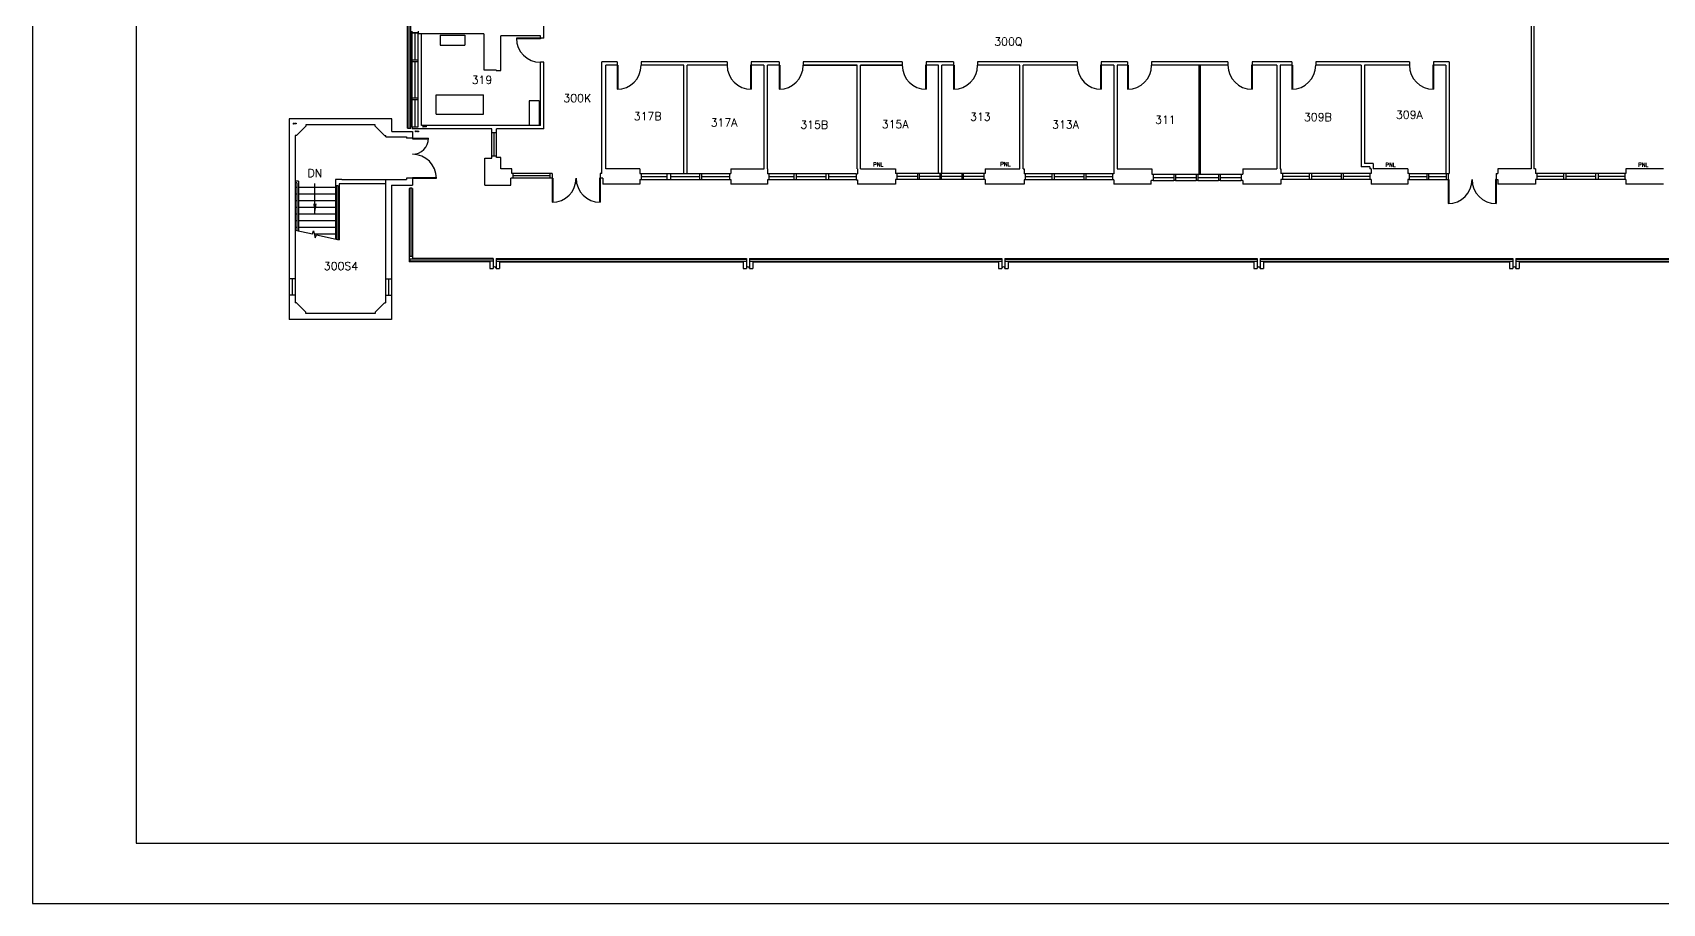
# Model space of a CAD drawing. Header units: inches. Extents: x -10292 to -5324, y 13584 to 17309.
# Drawn here: x -10292 to -7848, y 13584 to 14890 of the extents above; entities that cross this region are included whole.
import ezdxf
from ezdxf.enums import TextEntityAlignment as Align

# ---------------------------------------------------------------- set-up
doc = ezdxf.new("R2010")
doc.units = ezdxf.units.IN
doc.header["$MEASUREMENT"] = 0
for name, color, linetype in [('A-ANNO-MTLB', 7, 'Continuous'), ('A-AREA-IDEN', 7, 'Continuous'), ('A-DOOR', 3, 'Continuous'), ('A-EQPM', 9, 'Continuous'), ('A-FLOR', 9, 'Continuous'), ('A-FLOR-CASE', 11, 'Continuous'), ('A-FLOR-HRAL', 4, 'Continuous'), ('A-FLOR-STRS', 9, 'Continuous'), ('A-FURN', 9, 'Continuous'), ('A-GLAZ', 5, 'Continuous'), ('A-WALL-FULL', 7, 'Continuous'), ('A-WALL-PRHT', 8, 'Continuous'), ('A-WALL-PRTN', 9, 'Continuous')]:
    doc.layers.add(name, color=color, linetype=linetype)
doc.styles.get("Standard").update_dxf_attribs({"font": 'romans.shx', "height": 12})
doc.dimstyles.get("Standard").update_dxf_attribs({"dimtxt": 0.18, "dimasz": 0.18, "dimexe": 0.18, "dimexo": 0.0625, "dimgap": 0.09, "dimtad": 0, "dimtih": 1, "dimtoh": 1, "dimdec": 4, "dimzin": 0, "dimdsep": 46, "dimtxsty": 'Standard', "dimcen": 0.09, "dimadec": 0, "dimazin": 0, "dimtfac": 1, "dimtdec": 4, "dimtofl": 0, "dimtmove": 0, "dimatfit": 3, "dimfxl": 0, "dimtolj": 1, "dimtzin": 0, "dimarcsym": 0})

# ---------------------------------------------------------------- blocks, each defined once
blk = doc.blocks.new('A-ANNO-MTLB')
at = {"layer": 'A-ANNO-MTLB'}
for points in [[(5460.6, 4095.5), (0, 4095.5), (0, 0), (5460.6, 0)], [(170.6, 99.5), (5375.3, 99.5), (5375.3, 3995.9), (170.6, 3995.9)]]:
    blk.add_lwpolyline(points, close=True, dxfattribs=at)
for tag, height, p in [('SYSTEM', 56.9, (5218.6, 3186.2)), ('ADDRESS', 28.4, (5336.8, 3182.1)), ('SCALE', 28.4, (5250.6, 2258.1)), ('DATE', 28.4, (5337.2, 2251.5)), ('BLDG_ID', 28.4, (5342.9, 1750.3)), ('BLDG_NAME', 56.9, (5221.1, 1198.2)), ('FLOOR_ID', 28.4, (5342.9, 1187)), ('FLOOR_NAME', 28.4, (5338, 698.6))]:
    blk.add_attdef(tag, text='', height=height, rotation=90, dxfattribs=at).set_placement(p, align=Align.MIDDLE_CENTER)
blk.add_attdef('NUMBER', text='', height=51.8, dxfattribs=at).set_placement((5264.6, 215.3), align=Align.MIDDLE_CENTER)

msp = doc.modelspace()

# ---------------------------------------------------------------- linework, layer by layer
at = {"layer": 'A-DOOR'}
for p, q in [((-9530.3, 14881.3), (-9566.3, 14881.3)), ((-9530.3, 14880.3), (-9566.3, 14880.3)), ((-9530.3, 14881.3), (-9530.3, 14880.3)), ((-9415.3, 14840.8), (-9415.3, 14804.8)), ((-9415.3, 14840.8), (-9414.3, 14840.8)), ((-9414.3, 14840.8), (-9414.3, 14804.8)), ((-9250.3, 14840.8), (-9249.3, 14840.8)), ((-9214.3, 14840.8), (-9215.3, 14840.8)), ((-9215.3, 14840.8), (-9215.3, 14804.8)), ((-9214.3, 14840.8), (-9214.3, 14804.8)), ((-9172.3, 14840.8), (-9172.3, 14804.8)), ((-9172.3, 14840.8), (-9171.3, 14840.8)), ((-9171.3, 14840.8), (-9171.3, 14804.8)), ((-8951.8, 14840.8), (-8952.8, 14840.8)), ((-8952.8, 14840.8), (-8952.8, 14804.8)), ((-8951.8, 14840.8), (-8951.8, 14804.8)), ((-8910.8, 14840.8), (-8910.8, 14804.8)), ((-8910.8, 14840.8), (-8909.8, 14840.8)), ((-8909.8, 14840.8), (-8909.8, 14804.8)), ((-8689.3, 14840.8), (-8690.3, 14840.8)), ((-8690.3, 14840.8), (-8690.3, 14804.8)), ((-8689.3, 14840.8), (-8689.3, 14804.8)), ((-8649.8, 14840.8), (-8649.8, 14804.8)), ((-8649.8, 14840.8), (-8648.8, 14840.8)), ((-8648.8, 14840.8), (-8648.8, 14804.8)), ((-8463.3, 14840.8), (-8464.3, 14840.8)), ((-8464.3, 14840.8), (-8464.3, 14804.8)), ((-8463.3, 14840.8), (-8463.3, 14804.8)), ((-8403.8, 14840.8), (-8403.8, 14804.8)), ((-8403.8, 14840.8), (-8402.8, 14840.8)), ((-8402.8, 14840.8), (-8402.8, 14804.8)), ((-8191.3, 14840.8), (-8192.3, 14840.8)), ((-8192.3, 14840.8), (-8192.3, 14804.8)), ((-8191.3, 14840.8), (-8191.3, 14804.8)), ((-9722.3, 14731.3), (-9698.3, 14731.3)), ((-9722.3, 14731.3), (-9722.3, 14730.3)), ((-9722.3, 14730.3), (-9698.3, 14730.3)), ((-9722.3, 14671.3), (-9722.3, 14672.3)), ((-9722.3, 14672.3), (-9686.3, 14672.3)), ((-9722.3, 14671.3), (-9686.3, 14671.3)), ((-9512.8, 14671.3), (-9512.8, 14635.3)), ((-9512.8, 14671.3), (-9511.8, 14671.3)), ((-9511.8, 14671.3), (-9511.8, 14635.3)), ((-9440.8, 14671.3), (-9441.8, 14671.3)), ((-9441.8, 14671.3), (-9441.8, 14635.3)), ((-9440.8, 14671.3), (-9440.8, 14635.3)), ((-8169.3, 14669.3), (-8169.3, 14633.3)), ((-8169.3, 14669.3), (-8168.3, 14669.3)), ((-8168.3, 14669.3), (-8168.3, 14633.3)), ((-8097.3, 14669.3), (-8098.3, 14669.3)), ((-8098.3, 14669.3), (-8098.3, 14633.3)), ((-8097.3, 14669.3), (-8097.3, 14633.3))]:
    msp.add_line(p, q, dxfattribs=at)
for centre, radius, start, end in [((-9530.3, 14881.3), 36, 180, 270), ((-9415.3, 14840.8), 36, 270, 0), ((-9214.3, 14840.8), 36, 180, 270), ((-9172.3, 14840.8), 36, 270, 0), ((-8951.8, 14840.8), 36, 180, 270), ((-8910.8, 14840.8), 36, 270, 0), ((-8689.3, 14840.8), 36, 180, 270), ((-8649.8, 14840.8), 36, 270, 0), ((-8463.3, 14840.8), 36, 180, 270), ((-8403.8, 14840.8), 36, 270, 0), ((-8191.3, 14840.8), 36, 180, 270), ((-9722.3, 14731.3), 24, 270, 0), ((-9722.3, 14671.3), 36, 0, 90), ((-9512.8, 14671.3), 36, 270, 0), ((-9440.8, 14671.3), 36, 180, 270), ((-8169.3, 14669.3), 36, 270, 0), ((-8097.3, 14669.3), 36, 180, 270)]:
    msp.add_arc(centre, radius, start, end, dxfattribs=at)
at = {"layer": 'A-FLOR'}
for p, q in [((-9729.8, 14746.3), (-9729.8, 15032.3)), ((-9724.8, 14746.3), (-9724.8, 15032.3)), ((-9729.8, 14746.3), (-9724.8, 14746.3)), ((-9727.3, 14655.8), (-9726.3, 14655.8)), ((-9727.3, 14655.8), (-9727.3, 14545.8)), ((-9723.3, 14655.8), (-9722.3, 14655.8)), ((-9722.3, 14655.8), (-9722.3, 14550.8)), ((-9606.4, 14545.8), (-9727.3, 14545.8)), ((-9606.4, 14550.8), (-9722.3, 14550.8)), ((-9601.4, 14550.8), (-9720.3, 14550.8)), ((-9606.4, 14545.8), (-9606.4, 14535.8)), ((-9601.4, 14550.8), (-9601.4, 14545.8)), ((-9601.4, 14545.8), (-9601.4, 14535.8)), ((-9596.9, 14550.8), (-9596.9, 14545.8)), ((-9596.9, 14550.8), (-9221.4, 14550.8)), ((-9596.9, 14550.8), (-9596.9, 14535.8)), ((-9591.9, 14545.8), (-9226.4, 14545.8)), ((-9591.9, 14545.8), (-9591.9, 14535.8)), ((-9226.4, 14545.8), (-9226.4, 14535.8)), ((-9221.4, 14550.8), (-9221.4, 14535.8)), ((-9216.9, 14550.8), (-9216.9, 14545.8)), ((-9216.9, 14550.8), (-8838.4, 14550.8)), ((-9216.9, 14545.8), (-9216.9, 14535.8)), ((-9211.9, 14545.8), (-8843.4, 14545.8)), ((-9211.9, 14545.8), (-9211.9, 14535.8)), ((-8843.4, 14545.8), (-8843.4, 14535.8)), ((-8838.4, 14550.8), (-8838.4, 14535.8)), ((-8833.9, 14550.8), (-8833.9, 14545.8)), ((-8833.9, 14550.8), (-8455.4, 14550.8)), ((-8833.9, 14545.8), (-8833.9, 14535.8)), ((-8828.9, 14545.8), (-8460.4, 14545.8)), ((-8828.9, 14545.8), (-8828.9, 14535.8)), ((-8460.4, 14545.8), (-8460.4, 14535.8)), ((-8455.4, 14550.8), (-8455.4, 14535.8)), ((-8450.9, 14550.8), (-8450.9, 14545.8)), ((-8450.9, 14550.8), (-8072.4, 14550.8)), ((-8450.9, 14545.8), (-8450.9, 14535.8)), ((-8445.9, 14545.8), (-8077.4, 14545.8)), ((-8445.9, 14545.8), (-8445.9, 14535.8)), ((-8077.4, 14545.8), (-8077.4, 14535.8)), ((-8072.4, 14550.8), (-8072.4, 14535.8)), ((-8067.9, 14550.8), (-8067.9, 14545.8)), ((-8067.9, 14550.8), (-7713.3, 14550.8)), ((-8067.9, 14545.8), (-8067.9, 14535.8)), ((-8062.9, 14545.8), (-7713.3, 14545.8)), ((-8062.9, 14545.8), (-8062.9, 14535.8)), ((-9606.4, 14535.8), (-9601.4, 14535.8)), ((-9596.9, 14535.8), (-9591.9, 14535.8)), ((-9226.4, 14535.8), (-9221.4, 14535.8)), ((-9216.9, 14535.8), (-9211.9, 14535.8)), ((-8843.4, 14535.8), (-8838.4, 14535.8)), ((-8833.9, 14535.8), (-8828.9, 14535.8)), ((-8460.4, 14535.8), (-8455.4, 14535.8)), ((-8450.9, 14535.8), (-8445.9, 14535.8)), ((-8077.4, 14535.8), (-8072.4, 14535.8)), ((-8067.9, 14535.8), (-8062.9, 14535.8))]:
    msp.add_line(p, q, dxfattribs=at)
for centre in [(-9599.1, 14536.1), (-9219.1, 14536.1), (-8836.1, 14536.1), (-8453.1, 14536.1), (-8070.1, 14536.1)]:
    msp.add_arc(centre, 2.26, 353.9744, 186.0256, dxfattribs=at)
at = {"layer": 'A-FLOR-CASE'}
for p, q in [((-9680.5, 14885.8), (-9643.5, 14885.8)), ((-9680.5, 14885.8), (-9680.5, 14870.8)), ((-9643.5, 14885.8), (-9643.5, 14870.8)), ((-9643.5, 14885.8), (-9643.5, 14870.8)), ((-9680.5, 14870.8), (-9643.5, 14870.8)), ((-9547, 14787.6), (-9547, 14750.6)), ((-9532, 14787.6), (-9547, 14787.6)), ((-9532, 14787.6), (-9532, 14750.6)), ((-9532, 14750.6), (-9547, 14750.6))]:
    msp.add_line(p, q, dxfattribs=at)
at = {"layer": 'A-FLOR-HRAL'}
for p, q in [((-9728.8, 14746.3), (-9728.8, 15032.3)), ((-9725.8, 14746.3), (-9725.8, 15032.3)), ((-9725.8, 14863.8), (-9725.8, 14746.3)), ((-9893.3, 14666.8), (-9898.3, 14666.8)), ((-9895.8, 14664.3), (-9898.3, 14664.3)), ((-9895.8, 14664.3), (-9895.8, 14593.1)), ((-9893.3, 14666.8), (-9893.3, 14592.6)), ((-9836.3, 14659.8), (-9836.3, 14580.1)), ((-9833.8, 14659.8), (-9836.3, 14659.8)), ((-9833.8, 14659.8), (-9833.8, 14579.6)), ((-9726.3, 14656.8), (-9723.3, 14656.8)), ((-9726.3, 14656.8), (-9726.3, 14553.8)), ((-9723.3, 14656.8), (-9723.3, 14553.8)), ((-9723.3, 14553.8), (-9726.3, 14553.8)), ((-9601.4, 14549.8), (-9726.3, 14549.8)), ((-9726.3, 14549.8), (-9726.3, 14546.8)), ((-9601.4, 14546.8), (-9726.3, 14546.8)), ((-9601.4, 14549.8), (-9601.4, 14546.8)), ((-9596.9, 14549.8), (-9221.4, 14549.8)), ((-9596.9, 14549.8), (-9596.9, 14546.8)), ((-9596.9, 14546.8), (-9221.4, 14546.8)), ((-9221.4, 14549.8), (-9221.4, 14546.8)), ((-9216.9, 14549.8), (-8838.4, 14549.8)), ((-9216.9, 14549.8), (-9216.9, 14546.8)), ((-9216.9, 14546.8), (-8838.4, 14546.8)), ((-8838.4, 14549.8), (-8838.4, 14546.8)), ((-8833.9, 14549.8), (-8455.4, 14549.8)), ((-8833.9, 14549.8), (-8833.9, 14546.8)), ((-8833.9, 14546.8), (-8455.4, 14546.8)), ((-8455.4, 14549.8), (-8455.4, 14546.8)), ((-8450.9, 14549.8), (-8072.4, 14549.8)), ((-8450.9, 14549.8), (-8450.9, 14546.8)), ((-8450.9, 14546.8), (-8072.4, 14546.8)), ((-8072.4, 14549.8), (-8072.4, 14546.8)), ((-8067.9, 14549.8), (-7713.3, 14549.8)), ((-8067.9, 14549.8), (-8067.9, 14546.8)), ((-8067.9, 14546.8), (-7713.3, 14546.8))]:
    msp.add_line(p, q, dxfattribs=at)
at = {"layer": 'A-FLOR-STRS'}
for p, q in [((-9895.8, 14657.3), (-9898.3, 14657.3)), ((-9895.8, 14647.3), (-9898.3, 14647.3)), ((-9837.8, 14657.3), (-9893.3, 14657.3)), ((-9837.8, 14647.3), (-9893.3, 14647.3)), ((-9895.8, 14637.3), (-9898.3, 14637.3)), ((-9895.8, 14627.3), (-9898.3, 14627.3)), ((-9895.8, 14617.3), (-9898.3, 14617.3)), ((-9837.8, 14637.3), (-9893.3, 14637.3)), ((-9837.8, 14627.3), (-9893.3, 14627.3)), ((-9837.8, 14617.3), (-9893.3, 14617.3)), ((-9895.8, 14607.3), (-9898.3, 14607.3)), ((-9895.8, 14597.3), (-9898.3, 14597.3)), ((-9837.8, 14607.3), (-9893.3, 14607.3)), ((-9837.8, 14597.3), (-9893.3, 14597.3)), ((-9837.8, 14587.3), (-9869.2, 14587.3))]:
    msp.add_line(p, q, dxfattribs=at)
msp.add_lwpolyline([(-9898.3, 14593.7), (-9872.2, 14587.9), (-9870.4, 14592.6), (-9867.9, 14582), (-9866.1, 14586.6), (-9832.3, 14579.2)], dxfattribs=at)
at = {"layer": 'A-FURN'}
for p, q in [((-9686.7, 14796.5), (-9615.7, 14796.5)), ((-9686.7, 14767.5), (-9686.7, 14796.5)), ((-9615.7, 14767.5), (-9615.7, 14796.5)), ((-9686.7, 14767.5), (-9615.7, 14767.5))]:
    msp.add_line(p, q, dxfattribs=at)
at = {"layer": 'A-GLAZ'}
for p, q in [((-9722.8, 14848.3), (-9722.8, 14889.3)), ((-9718.3, 14848.3), (-9718.3, 14889.3)), ((-9713.8, 14848.3), (-9713.8, 14889.3)), ((-9722.8, 14788.8), (-9722.8, 14845.8)), ((-9718.3, 14791.3), (-9718.3, 14845.8)), ((-9713.8, 14791.3), (-9713.8, 14845.8)), ((-9722.8, 14748.3), (-9722.8, 14788.8)), ((-9718.3, 14748.3), (-9718.3, 14788.8)), ((-9713.8, 14748.3), (-9713.8, 14788.8)), ((-9603.3, 14704.3), (-9603.3, 14739.8)), ((-9599.8, 14704.3), (-9599.8, 14739.3)), ((-9596.3, 14704.3), (-9596.3, 14739.8)), ((-9516.3, 14678.3), (-9571.8, 14678.3)), ((-9516.3, 14674.8), (-9571.8, 14674.8)), ((-9516.3, 14671.3), (-9571.8, 14671.3)), ((-9379.3, 14678.3), (-9340.8, 14678.3)), ((-9379.3, 14673.8), (-9340.8, 14673.8)), ((-9379.3, 14669.3), (-9340.8, 14669.3)), ((-9335.3, 14678.3), (-9291.8, 14678.3)), ((-9335.3, 14673.8), (-9291.8, 14673.8)), ((-9335.3, 14669.3), (-9291.8, 14669.3)), ((-9288.8, 14678.3), (-9246.8, 14678.3)), ((-9288.8, 14673.8), (-9246.8, 14673.8)), ((-9288.8, 14669.3), (-9246.8, 14669.3)), ((-9150.3, 14677.8), (-9187.8, 14677.8)), ((-9150.3, 14673.3), (-9187.8, 14673.3)), ((-9150.3, 14668.8), (-9187.8, 14668.8)), ((-9102.1, 14677.8), (-9146.8, 14677.8)), ((-9102.1, 14673.3), (-9146.8, 14673.3)), ((-9102.1, 14668.8), (-9146.8, 14668.8)), ((-9056.8, 14677.8), (-9098.3, 14677.8)), ((-9056.8, 14673.3), (-9098.3, 14673.3)), ((-9056.8, 14668.8), (-9098.3, 14668.8)), ((-8964.8, 14678.3), (-8995.8, 14678.3)), ((-8964.8, 14673.8), (-8995.8, 14673.8)), ((-8964.8, 14669.3), (-8995.8, 14669.3)), ((-8931.3, 14678.3), (-8962.3, 14678.3)), ((-8931.3, 14673.8), (-8962.3, 14673.8)), ((-8931.3, 14669.3), (-8962.3, 14669.3)), ((-8898.3, 14678.3), (-8929.3, 14678.3)), ((-8898.3, 14673.8), (-8929.3, 14673.8)), ((-8898.3, 14669.3), (-8929.3, 14669.3)), ((-8865.3, 14678.3), (-8896.3, 14678.3)), ((-8865.3, 14673.8), (-8896.3, 14673.8)), ((-8865.3, 14669.3), (-8896.3, 14669.3)), ((-8763.3, 14677.8), (-8803.3, 14677.8)), ((-8763.3, 14673.3), (-8803.3, 14673.3)), ((-8763.3, 14668.8), (-8803.3, 14668.8)), ((-8715.3, 14677.8), (-8759.8, 14677.8)), ((-8715.3, 14673.3), (-8759.8, 14673.3)), ((-8715.3, 14668.8), (-8759.8, 14668.8)), ((-8672.3, 14677.8), (-8712.3, 14677.8)), ((-8672.3, 14673.3), (-8712.3, 14673.3)), ((-8672.3, 14668.8), (-8712.3, 14668.8)), ((-8611.3, 14677.3), (-8580.3, 14677.3)), ((-8611.3, 14672.6), (-8580.3, 14672.6)), ((-8611.3, 14667.8), (-8580.3, 14667.8)), ((-8577.8, 14677.3), (-8546.8, 14677.3)), ((-8577.8, 14672.6), (-8546.8, 14672.6)), ((-8577.8, 14667.8), (-8546.8, 14667.8)), ((-8544.3, 14677.3), (-8513.3, 14677.3)), ((-8544.3, 14672.6), (-8513.3, 14672.6)), ((-8544.3, 14667.8), (-8513.3, 14667.8)), ((-8510.8, 14677.3), (-8479.8, 14677.3)), ((-8510.8, 14672.6), (-8479.8, 14672.6)), ((-8510.8, 14667.8), (-8479.8, 14667.8)), ((-8377.8, 14678.3), (-8417.8, 14678.3)), ((-8377.8, 14673.8), (-8417.8, 14673.8)), ((-8377.8, 14669.3), (-8417.8, 14669.3)), ((-8329.8, 14678.3), (-8374.3, 14678.3)), ((-8329.8, 14673.8), (-8374.3, 14673.8)), ((-8329.8, 14669.3), (-8374.3, 14669.3)), ((-8286.8, 14678.3), (-8326.8, 14678.3)), ((-8286.8, 14673.8), (-8326.8, 14673.8)), ((-8286.8, 14669.3), (-8326.8, 14669.3)), ((-8227.8, 14678.3), (-8201.3, 14678.3)), ((-8227.8, 14673.8), (-8201.3, 14673.8)), ((-8227.8, 14669.3), (-8201.3, 14669.3)), ((-8198.8, 14678.3), (-8172.3, 14678.3)), ((-8198.8, 14673.8), (-8172.3, 14673.8)), ((-8198.8, 14669.3), (-8172.3, 14669.3)), ((-7996.3, 14678.3), (-8036.3, 14678.3)), ((-7996.3, 14673.8), (-8036.3, 14673.8)), ((-7996.3, 14669.3), (-8036.3, 14669.3)), ((-7948.3, 14678.3), (-7992.8, 14678.3)), ((-7948.3, 14673.8), (-7992.8, 14673.8)), ((-7948.3, 14669.3), (-7992.8, 14669.3)), ((-7904.3, 14678.3), (-7944.3, 14678.3)), ((-7904.3, 14673.8), (-7944.3, 14673.8)), ((-7904.3, 14669.3), (-7944.3, 14669.3)), ((-9907.3, 14520.3), (-9907.3, 14495.8)), ((-9902.8, 14520.3), (-9902.8, 14495.8)), ((-9898.3, 14520.3), (-9898.3, 14495.8)), ((-9762.4, 14520.3), (-9762.4, 14495.8)), ((-9757.9, 14520.3), (-9757.9, 14495.8)), ((-9753.4, 14520.3), (-9753.4, 14495.8))]:
    msp.add_line(p, q, dxfattribs=at)
at = {"layer": 'A-WALL-FULL'}
for p, q in [((-8040.8, 15172.3), (-8040.8, 14685.3)), ((-9525.3, 14881.3), (-9525.3, 14943.8)), ((-9722.8, 14889.3), (-9722.8, 14891.8)), ((-9722.8, 14889.3), (-9713.8, 14889.3)), ((-9713.8, 14889.3), (-9722.8, 14889.3)), ((-9713.8, 14891.8), (-9713.8, 14889.3)), ((-9615.3, 14887.8), (-9713.8, 14887.8)), ((-9615.3, 14887.8), (-9615.3, 14833.8)), ((-9589.8, 14832.8), (-9589.8, 14884.8)), ((-9530.3, 14884.8), (-9589.8, 14884.8)), ((-9530.3, 14881.3), (-9530.3, 14884.8)), ((-8044.8, 14906.3), (-8044.8, 14685.3)), ((-9525.3, 14881.3), (-9530.3, 14881.3)), ((-9722.8, 14845.8), (-9722.8, 14848.3)), ((-9713.8, 14848.3), (-9722.8, 14848.3)), ((-9713.8, 14845.8), (-9722.8, 14845.8)), ((-9713.8, 14845.8), (-9713.8, 14848.3)), ((-9530.3, 14750.3), (-9530.3, 14845.3)), ((-9525.3, 14845.3), (-9530.3, 14845.3)), ((-9525.3, 14745.3), (-9525.3, 14845.3)), ((-9438.3, 14678.3), (-9438.3, 14845.8)), ((-9415.3, 14845.8), (-9438.3, 14845.8)), ((-9432.3, 14685.3), (-9432.3, 14840.8)), ((-9415.3, 14840.8), (-9432.3, 14840.8)), ((-9415.3, 14845.8), (-9415.3, 14840.8)), ((-9379.3, 14845.8), (-9379.3, 14840.8)), ((-9250.3, 14845.8), (-9379.3, 14845.8)), ((-9315.3, 14840.8), (-9379.3, 14840.8)), ((-9315.3, 14678.3), (-9315.3, 14840.8)), ((-9250.3, 14840.8), (-9310.3, 14840.8)), ((-9310.3, 14678.3), (-9310.3, 14840.8)), ((-9250.3, 14845.8), (-9250.3, 14840.8)), ((-9250.3, 14845.8), (-9250.3, 14840.8)), ((-9214.3, 14845.8), (-9214.3, 14840.8)), ((-9214.3, 14845.8), (-9214.3, 14840.8)), ((-9172.3, 14845.8), (-9214.3, 14845.8)), ((-9195.3, 14840.8), (-9214.3, 14840.8)), ((-9194.8, 14685.3), (-9194.8, 14840.8)), ((-9172.3, 14840.8), (-9189.8, 14840.8)), ((-9189.8, 14685.3), (-9189.8, 14840.8)), ((-9172.3, 14845.8), (-9172.3, 14840.8)), ((-9136.3, 14845.8), (-9136.3, 14840.8)), ((-8987.8, 14845.8), (-9136.3, 14845.8)), ((-9136.3, 14840.8), (-9055.3, 14840.8)), ((-9055.3, 14840.8), (-9136.3, 14840.8)), ((-9055.3, 14685.3), (-9055.3, 14840.8)), ((-9050.3, 14685.3), (-9050.3, 14840.8)), ((-8987.8, 14840.8), (-9050.3, 14840.8)), ((-9050.3, 14840.8), (-8987.8, 14840.8)), ((-8987.8, 14845.8), (-8987.8, 14840.8)), ((-8951.8, 14845.8), (-8951.8, 14840.8)), ((-8910.8, 14845.8), (-8951.8, 14845.8)), ((-8933.3, 14840.8), (-8951.8, 14840.8)), ((-8933.3, 14678.3), (-8933.3, 14840.8)), ((-8928.3, 14678.3), (-8928.3, 14840.8)), ((-8910.8, 14840.8), (-8928.3, 14840.8)), ((-8910.8, 14845.8), (-8910.8, 14840.8)), ((-8910.8, 14845.8), (-8910.8, 14840.8)), ((-8874.8, 14845.8), (-8874.8, 14840.8)), ((-8725.3, 14845.8), (-8874.8, 14845.8)), ((-8811.3, 14840.8), (-8874.8, 14840.8)), ((-8811.3, 14685.3), (-8811.3, 14840.8)), ((-8806.3, 14685.3), (-8806.3, 14840.8)), ((-8725.3, 14840.8), (-8806.3, 14840.8)), ((-8725.3, 14845.8), (-8725.3, 14840.8)), ((-8689.3, 14845.8), (-8689.3, 14840.8)), ((-8689.3, 14845.8), (-8689.3, 14840.8)), ((-8649.8, 14845.8), (-8689.3, 14845.8)), ((-8670.3, 14840.8), (-8689.3, 14840.8)), ((-8670.3, 14840.8), (-8670.3, 14685.3)), ((-8649.8, 14840.8), (-8665.3, 14840.8)), ((-8665.3, 14840.8), (-8665.3, 14685.3)), ((-8649.8, 14845.8), (-8649.8, 14840.8)), ((-8649.8, 14845.8), (-8649.8, 14840.8)), ((-8649.8, 14845.8), (-8649.8, 14840.8)), ((-8613.8, 14845.8), (-8613.8, 14840.8)), ((-8499.3, 14845.8), (-8613.8, 14845.8)), ((-8499.3, 14840.8), (-8613.8, 14840.8)), ((-8499.3, 14845.8), (-8499.3, 14840.8)), ((-8403.8, 14845.8), (-8463.3, 14845.8)), ((-8463.3, 14845.8), (-8463.3, 14840.8)), ((-8426.3, 14840.8), (-8463.3, 14840.8)), ((-8426.3, 14840.8), (-8426.3, 14685.3)), ((-8403.8, 14840.8), (-8421.3, 14840.8)), ((-8421.3, 14840.8), (-8421.3, 14685.3)), ((-8403.8, 14845.8), (-8403.8, 14840.8)), ((-8227.3, 14845.8), (-8367.8, 14845.8)), ((-8367.8, 14845.8), (-8367.8, 14840.8)), ((-8299.8, 14840.8), (-8367.8, 14840.8)), ((-8299.8, 14840.8), (-8299.8, 14688.3)), ((-8227.3, 14840.8), (-8294.8, 14840.8)), ((-8294.8, 14840.8), (-8294.8, 14693.3)), ((-8227.3, 14845.8), (-8227.3, 14840.8)), ((-8167.8, 14845.8), (-8191.3, 14845.8)), ((-8191.3, 14845.8), (-8191.3, 14840.8)), ((-8172.8, 14840.8), (-8191.3, 14840.8)), ((-8172.8, 14840.8), (-8172.8, 14678.3)), ((-8167.8, 14845.8), (-8167.8, 14678.3)), ((-9615.3, 14833.8), (-9596.8, 14833.8)), ((-9596.8, 14832.8), (-9596.8, 14833.8)), ((-9596.8, 14832.8), (-9589.8, 14832.8)), ((-9713.8, 14791.3), (-9722.8, 14791.3)), ((-9722.8, 14788.8), (-9722.8, 14791.3)), ((-9713.8, 14788.8), (-9722.8, 14788.8)), ((-9713.8, 14788.8), (-9713.8, 14791.3)), ((-9907.3, 14760.3), (-9907.3, 14520.3)), ((-9752.9, 14760.3), (-9907.3, 14760.3)), ((-9896.3, 14735.3), (-9882.3, 14749.3)), ((-9778.3, 14751.3), (-9882.3, 14751.3)), ((-9882.3, 14751.3), (-9882.3, 14749.3)), ((-9778.3, 14749.3), (-9778.3, 14751.3)), ((-9764.3, 14735.3), (-9778.3, 14749.3)), ((-9752.9, 14741.3), (-9752.9, 14760.3)), ((-9752.9, 14741.3), (-9722.3, 14741.3)), ((-9722.8, 14748.3), (-9722.8, 14745.3)), ((-9722.8, 14748.3), (-9713.8, 14748.3)), ((-9603.3, 14745.3), (-9722.8, 14745.3)), ((-9722.3, 14741.3), (-9722.3, 14731.3)), ((-9530.3, 14750.3), (-9708.8, 14750.3)), ((-9603.3, 14739.8), (-9603.3, 14745.3)), ((-9596.3, 14739.3), (-9603.3, 14739.3)), ((-9525.3, 14745.3), (-9596.3, 14745.3)), ((-9596.3, 14739.8), (-9596.3, 14745.3)), ((-9898.3, 14735.3), (-9898.3, 14520.3)), ((-9896.3, 14735.3), (-9898.3, 14735.3)), ((-9764.3, 14735.3), (-9762.3, 14735.3)), ((-9762.3, 14733.3), (-9762.3, 14735.3)), ((-9762.3, 14733.3), (-9731.3, 14733.3)), ((-9731.3, 14733.3), (-9731.3, 14731.3)), ((-9722.3, 14731.3), (-9731.3, 14731.3)), ((-9613.8, 14701.3), (-9603.3, 14701.3)), ((-9613.8, 14660.8), (-9613.8, 14701.3)), ((-9603.3, 14701.3), (-9603.3, 14704.3)), ((-9596.3, 14704.3), (-9603.3, 14704.3)), ((-9596.3, 14702.3), (-9596.3, 14704.3)), ((-9589.8, 14702.3), (-9596.3, 14702.3)), ((-9589.8, 14685.3), (-9589.8, 14702.3)), ((-8286.8, 14688.3), (-8299.8, 14688.3)), ((-8281.8, 14693.3), (-8294.8, 14693.3)), ((-8286.8, 14688.3), (-8286.8, 14685.3)), ((-8281.8, 14693.3), (-8281.8, 14685.3)), ((-9762.4, 14669.3), (-9731.3, 14669.3)), ((-9762.4, 14669.3), (-9762.4, 14520.3)), ((-9731.3, 14671.3), (-9731.3, 14669.3)), ((-9722.3, 14671.3), (-9731.3, 14671.3)), ((-9722.3, 14671.3), (-9722.3, 14660.8)), ((-9573.3, 14685.3), (-9589.8, 14685.3)), ((-9571.8, 14671.3), (-9574.8, 14671.3)), ((-9574.8, 14660.8), (-9574.8, 14671.3)), ((-9573.3, 14678.3), (-9573.3, 14685.3)), ((-9571.8, 14678.3), (-9573.3, 14678.3)), ((-9571.8, 14678.3), (-9571.8, 14671.3)), ((-9516.3, 14678.3), (-9516.3, 14671.3)), ((-9512.8, 14678.3), (-9516.3, 14678.3)), ((-9512.8, 14671.3), (-9516.3, 14671.3)), ((-9512.8, 14678.3), (-9512.8, 14671.3)), ((-9438.3, 14678.3), (-9440.8, 14678.3)), ((-9440.8, 14678.3), (-9440.8, 14671.3)), ((-9436.9, 14671.3), (-9440.8, 14671.3)), ((-9436.9, 14671.3), (-9436.9, 14662.3)), ((-9381.3, 14685.3), (-9432.3, 14685.3)), ((-9381.3, 14685.3), (-9381.3, 14678.3)), ((-9381.3, 14678.3), (-9379.3, 14678.3)), ((-9381.3, 14669.3), (-9379.3, 14669.3)), ((-9381.3, 14669.3), (-9381.3, 14662.3)), ((-9379.3, 14678.3), (-9379.3, 14669.3)), ((-9340.8, 14678.3), (-9340.8, 14669.3)), ((-9340.8, 14678.3), (-9335.3, 14678.3)), ((-9340.8, 14669.3), (-9335.3, 14669.3)), ((-9335.3, 14678.3), (-9335.3, 14669.3)), ((-9291.8, 14678.3), (-9288.8, 14678.3)), ((-9291.8, 14678.3), (-9291.8, 14669.3)), ((-9291.8, 14669.3), (-9288.8, 14669.3)), ((-9288.8, 14678.3), (-9288.8, 14669.3)), ((-9246.8, 14678.3), (-9244.8, 14678.3)), ((-9246.8, 14678.3), (-9246.8, 14669.3)), ((-9246.8, 14669.3), (-9244.8, 14669.3)), ((-9244.8, 14685.3), (-9194.8, 14685.3)), ((-9244.8, 14685.3), (-9244.8, 14678.3)), ((-9244.8, 14669.3), (-9244.8, 14662.3)), ((-9189.8, 14685.3), (-9189.8, 14677.8)), ((-9187.8, 14677.8), (-9189.8, 14677.8)), ((-9187.8, 14668.8), (-9189.8, 14668.8)), ((-9189.8, 14668.8), (-9189.8, 14662.3)), ((-9187.8, 14677.8), (-9187.8, 14668.8)), ((-9150.3, 14677.8), (-9150.3, 14668.8)), ((-9146.8, 14677.8), (-9150.3, 14677.8)), ((-9146.8, 14668.8), (-9150.3, 14668.8)), ((-9146.8, 14677.8), (-9146.8, 14668.8)), ((-9098.3, 14677.8), (-9102.1, 14677.8)), ((-9102.1, 14677.8), (-9102.1, 14668.8)), ((-9098.3, 14668.8), (-9102.1, 14668.8)), ((-9098.3, 14677.8), (-9098.3, 14668.8)), ((-9056.8, 14677.8), (-9056.8, 14668.8)), ((-9056.8, 14677.8), (-9054.8, 14677.8)), ((-9056.8, 14668.8), (-9054.8, 14668.8)), ((-9055.3, 14685.3), (-9054.8, 14685.3)), ((-9054.8, 14685.3), (-9054.8, 14677.8)), ((-9054.8, 14668.8), (-9054.8, 14662.3)), ((-9050.3, 14685.3), (-8997.8, 14685.3)), ((-8997.8, 14685.3), (-8997.8, 14678.3)), ((-8995.8, 14678.3), (-8997.8, 14678.3)), ((-8995.8, 14669.3), (-8997.8, 14669.3)), ((-8997.8, 14669.3), (-8997.8, 14662.3)), ((-8995.8, 14678.3), (-8995.8, 14669.3)), ((-8964.8, 14678.3), (-8964.8, 14669.3)), ((-8962.3, 14678.3), (-8964.8, 14678.3)), ((-8962.3, 14669.3), (-8964.8, 14669.3)), ((-8962.3, 14678.3), (-8962.3, 14669.3)), ((-8931.3, 14678.3), (-8931.3, 14669.3)), ((-8929.3, 14678.3), (-8931.3, 14678.3)), ((-8929.3, 14669.3), (-8931.3, 14669.3)), ((-8929.3, 14678.3), (-8929.3, 14669.3)), ((-8896.3, 14678.3), (-8898.3, 14678.3)), ((-8898.3, 14678.3), (-8898.3, 14669.3)), ((-8896.3, 14669.3), (-8898.3, 14669.3)), ((-8896.3, 14678.3), (-8896.3, 14669.3)), ((-8863.3, 14678.3), (-8865.3, 14678.3)), ((-8865.3, 14678.3), (-8865.3, 14669.3)), ((-8863.3, 14669.3), (-8865.3, 14669.3)), ((-8863.3, 14685.3), (-8811.3, 14685.3)), ((-8863.3, 14685.3), (-8863.3, 14678.3)), ((-8863.3, 14669.3), (-8863.3, 14662.3)), ((-8806.3, 14685.3), (-8804.8, 14685.3)), ((-8804.8, 14685.3), (-8804.8, 14677.8)), ((-8803.3, 14677.8), (-8804.8, 14677.8)), ((-8803.3, 14668.8), (-8804.8, 14668.8)), ((-8804.8, 14668.8), (-8804.8, 14662.3)), ((-8803.3, 14677.8), (-8803.3, 14668.8)), ((-8759.8, 14677.8), (-8763.3, 14677.8)), ((-8763.3, 14677.8), (-8763.3, 14668.8)), ((-8759.8, 14668.8), (-8763.3, 14668.8)), ((-8759.8, 14677.8), (-8759.8, 14668.8)), ((-8712.3, 14677.8), (-8715.3, 14677.8)), ((-8715.3, 14677.8), (-8715.3, 14668.8)), ((-8712.3, 14668.8), (-8715.3, 14668.8)), ((-8712.3, 14677.8), (-8712.3, 14668.8)), ((-8670.3, 14677.8), (-8672.3, 14677.8)), ((-8672.3, 14677.8), (-8672.3, 14668.8)), ((-8670.3, 14668.8), (-8672.3, 14668.8)), ((-8670.3, 14685.3), (-8670.3, 14677.8)), ((-8670.3, 14668.8), (-8670.3, 14662.3)), ((-8665.3, 14685.3), (-8613.3, 14685.3)), ((-8614.3, 14662.3), (-8614.3, 14667.8)), ((-8611.3, 14667.8), (-8614.3, 14667.8)), ((-8613.3, 14685.3), (-8613.3, 14677.3)), ((-8613.3, 14677.3), (-8611.3, 14677.3)), ((-8611.3, 14677.3), (-8611.3, 14667.8)), ((-8580.3, 14677.3), (-8577.8, 14677.3)), ((-8580.3, 14677.3), (-8580.3, 14667.8)), ((-8577.8, 14667.8), (-8580.3, 14667.8)), ((-8577.8, 14677.3), (-8577.8, 14667.8)), ((-8546.8, 14677.3), (-8544.3, 14677.3)), ((-8546.8, 14677.3), (-8546.8, 14667.8)), ((-8544.3, 14667.8), (-8546.8, 14667.8)), ((-8544.3, 14677.3), (-8544.3, 14667.8)), ((-8513.3, 14677.3), (-8510.8, 14677.3)), ((-8513.3, 14677.3), (-8513.3, 14667.8)), ((-8510.8, 14667.8), (-8513.3, 14667.8)), ((-8510.8, 14677.3), (-8510.8, 14667.8)), ((-8479.8, 14677.3), (-8477.3, 14677.3)), ((-8479.8, 14677.3), (-8479.8, 14667.8)), ((-8477.3, 14667.8), (-8479.8, 14667.8)), ((-8477.3, 14685.3), (-8426.3, 14685.3)), ((-8477.3, 14685.3), (-8477.3, 14677.3)), ((-8477.3, 14667.8), (-8477.3, 14662.3)), ((-8420.3, 14685.3), (-8421.3, 14685.3)), ((-8421.3, 14685.3), (-8420.3, 14685.3)), ((-8420.3, 14685.3), (-8420.3, 14678.3)), ((-8417.8, 14678.3), (-8420.3, 14678.3)), ((-8420.3, 14669.3), (-8420.3, 14662.3)), ((-8417.8, 14669.3), (-8420.3, 14669.3)), ((-8417.8, 14678.3), (-8417.8, 14669.3)), ((-8374.3, 14678.3), (-8377.8, 14678.3)), ((-8377.8, 14678.3), (-8377.8, 14669.3)), ((-8374.3, 14669.3), (-8377.8, 14669.3)), ((-8374.3, 14678.3), (-8374.3, 14669.3)), ((-8326.8, 14678.3), (-8329.8, 14678.3)), ((-8329.8, 14678.3), (-8329.8, 14669.3)), ((-8326.8, 14669.3), (-8329.8, 14669.3)), ((-8326.8, 14678.3), (-8326.8, 14669.3)), ((-8284.8, 14685.3), (-8286.8, 14685.3)), ((-8284.8, 14678.3), (-8286.8, 14678.3)), ((-8286.8, 14678.3), (-8286.8, 14669.3)), ((-8284.8, 14669.3), (-8286.8, 14669.3)), ((-8284.8, 14685.3), (-8284.8, 14678.3)), ((-8284.8, 14669.3), (-8284.8, 14662.3)), ((-8229.8, 14685.3), (-8281.8, 14685.3)), ((-8229.8, 14685.3), (-8229.8, 14678.3)), ((-8227.8, 14678.3), (-8229.8, 14678.3)), ((-8229.8, 14669.3), (-8229.8, 14662.3)), ((-8227.8, 14669.3), (-8229.8, 14669.3)), ((-8227.8, 14678.3), (-8227.8, 14669.3)), ((-8227.8, 14678.3), (-8227.8, 14669.3)), ((-8201.3, 14678.3), (-8201.3, 14669.3)), ((-8201.3, 14678.3), (-8198.8, 14678.3)), ((-8201.3, 14669.3), (-8198.8, 14669.3)), ((-8198.8, 14678.3), (-8198.8, 14669.3)), ((-8172.3, 14678.3), (-8172.3, 14669.3)), ((-8172.3, 14678.3), (-8167.8, 14678.3)), ((-8172.3, 14669.3), (-8169.3, 14669.3)), ((-8169.3, 14678.3), (-8169.3, 14669.3)), ((-8097.3, 14678.3), (-8094.8, 14678.3)), ((-8097.3, 14678.3), (-8097.3, 14669.3)), ((-8097.3, 14669.3), (-8094.8, 14669.3)), ((-8094.8, 14685.3), (-8094.8, 14678.3)), ((-8044.8, 14685.3), (-8094.8, 14685.3)), ((-8094.8, 14669.3), (-8094.8, 14662.3)), ((-8038.3, 14685.3), (-8040.8, 14685.3)), ((-8038.3, 14685.3), (-8038.3, 14678.3)), ((-8036.3, 14678.3), (-8038.3, 14678.3)), ((-8036.3, 14669.3), (-8038.3, 14669.3)), ((-8038.3, 14669.3), (-8038.3, 14662.3)), ((-8036.3, 14678.3), (-8036.3, 14669.3)), ((-7992.8, 14678.3), (-7996.3, 14678.3)), ((-7996.3, 14678.3), (-7996.3, 14669.3)), ((-7992.8, 14669.3), (-7996.3, 14669.3)), ((-7992.8, 14678.3), (-7992.8, 14669.3)), ((-7944.3, 14678.3), (-7948.3, 14678.3)), ((-7948.3, 14678.3), (-7948.3, 14669.3)), ((-7944.3, 14669.3), (-7948.3, 14669.3)), ((-7944.3, 14678.3), (-7944.3, 14669.3)), ((-7902.8, 14678.3), (-7904.3, 14678.3)), ((-7904.3, 14678.3), (-7904.3, 14669.3)), ((-7902.8, 14669.3), (-7904.3, 14669.3)), ((-7902.8, 14685.3), (-7902.8, 14678.3)), ((-7846.3, 14685.3), (-7902.8, 14685.3)), ((-7902.8, 14669.3), (-7902.8, 14662.3)), ((-9753.4, 14660.8), (-9722.3, 14660.8)), ((-9753.4, 14660.8), (-9753.4, 14520.3)), ((-9613.8, 14660.8), (-9574.8, 14660.8)), ((-9381.3, 14662.3), (-9436.9, 14662.3)), ((-9189.8, 14662.3), (-9244.8, 14662.3)), ((-8997.8, 14662.3), (-9054.8, 14662.3)), ((-8804.8, 14662.3), (-8863.3, 14662.3)), ((-8614.3, 14662.3), (-8670.3, 14662.3)), ((-8420.3, 14662.3), (-8477.3, 14662.3)), ((-8229.8, 14662.3), (-8284.8, 14662.3)), ((-8038.3, 14662.3), (-8094.8, 14662.3)), ((-7846.3, 14662.3), (-7902.8, 14662.3)), ((-9898.3, 14520.3), (-9907.3, 14520.3)), ((-9762.4, 14520.3), (-9753.4, 14520.3)), ((-9898.3, 14495.8), (-9907.3, 14495.8)), ((-9907.3, 14495.8), (-9907.3, 14459.3)), ((-9898.3, 14495.8), (-9898.3, 14484.3)), ((-9762.4, 14495.8), (-9762.4, 14484.3)), ((-9762.4, 14495.8), (-9753.4, 14495.8)), ((-9753.4, 14495.8), (-9753.4, 14459.3)), ((-9896.3, 14484.3), (-9898.3, 14484.3)), ((-9896.3, 14484.3), (-9882.3, 14470.3)), ((-9882.3, 14468.3), (-9882.3, 14470.3)), ((-9778.3, 14468.3), (-9882.3, 14468.3)), ((-9764.3, 14484.3), (-9778.3, 14470.3)), ((-9778.3, 14470.3), (-9778.3, 14468.3)), ((-9764.3, 14484.3), (-9762.4, 14484.3)), ((-9753.4, 14459.3), (-9907.3, 14459.3))]:
    msp.add_line(p, q, dxfattribs=at)
at = {"layer": 'A-WALL-PRHT'}
for p, q in [((-9708.8, 14750.3), (-9708.8, 14887.8)), ((-9827.9, 14669.3), (-9837.8, 14669.3)), ((-9837.8, 14669.3), (-9837.8, 14580.4)), ((-9827.9, 14669.3), (-9762.4, 14669.3)), ((-9762.4, 14662.8), (-9832.3, 14662.8)), ((-9832.3, 14662.8), (-9832.3, 14579.2))]:
    msp.add_line(p, q, dxfattribs=at)
at = {"layer": 'A-WALL-PRTN'}
for p, q in [((-8542.8, 14840.3), (-8542.8, 14677.3)), ((-8540.8, 14840.3), (-8540.8, 14677.3))]:
    msp.add_line(p, q, dxfattribs=at)

# ---------------------------------------------------------------- block references
at = {"layer": 'A-ANNO-MTLB', "xscale": 0.90972, "yscale": 0.90972, "zscale": 0.90972}
msp.add_blockref('A-ANNO-MTLB', (-10291.8, 13583.7), dxfattribs=at)

# ---------------------------------------------------------------- texts
at = {"layer": 'A-AREA-IDEN', "attachment_point": 5}
for s, insert, char_height in [('300Q', (-8828.7, 14875.8), 12), ('319', (-9618, 14818.8), 12), ('300K', (-9475, 14791.5), 12), ('317B', (-9369.5, 14764.4), 12), ('313', (-8870.6, 14763.7), 12), ('311', (-8593.1, 14759.1), 12), ('309B', (-8364.6, 14763.1), 12), ('309A', (-8227.4, 14766.6), 12), ('[BG]301', (-9898.4, 14753.1), 1), ('[CG]300', (-9715.4, 14741.5), 1), ('[BG]300', (-9704, 14748.6), 1), ('317A', (-9255, 14754.9), 12), ('315B', (-9119.8, 14751.7), 12), ('315A', (-8998.4, 14752.3), 12), ('313A', (-8743, 14751.8), 12), ('300S4', (-9829.4, 14539.7), 12)]:
    msp.add_mtext(s, dxfattribs=dict(at, insert=insert, char_height=char_height))
at = {"layer": 'A-EQPM'}
for p in [(-9031.4, 14688.9), (-8840.8, 14689.6), (-8263.3, 14688.5), (-7884.3, 14688.6)]:
    msp.add_text('PNL', height=6, dxfattribs=at).set_placement(p)
at = {"layer": 'A-FLOR-STRS', "insert": (-9868.5, 14679.2), "char_height": 12, "attachment_point": 5}
msp.add_mtext_dynamic_manual_height_columns('DN', width=12.835, gutter_width=60, heights=[0], dxfattribs=at)

# ---------------------------------------------------------------- leaders
at = {"layer": 'A-FLOR-STRS'}
msp.add_leader([(-9868.5, 14617.3), (-9868.5, 14663.5)], dimstyle='Standard', override={"dimasz": 16}, dxfattribs=at)

doc.saveas('drawing.dxf')
